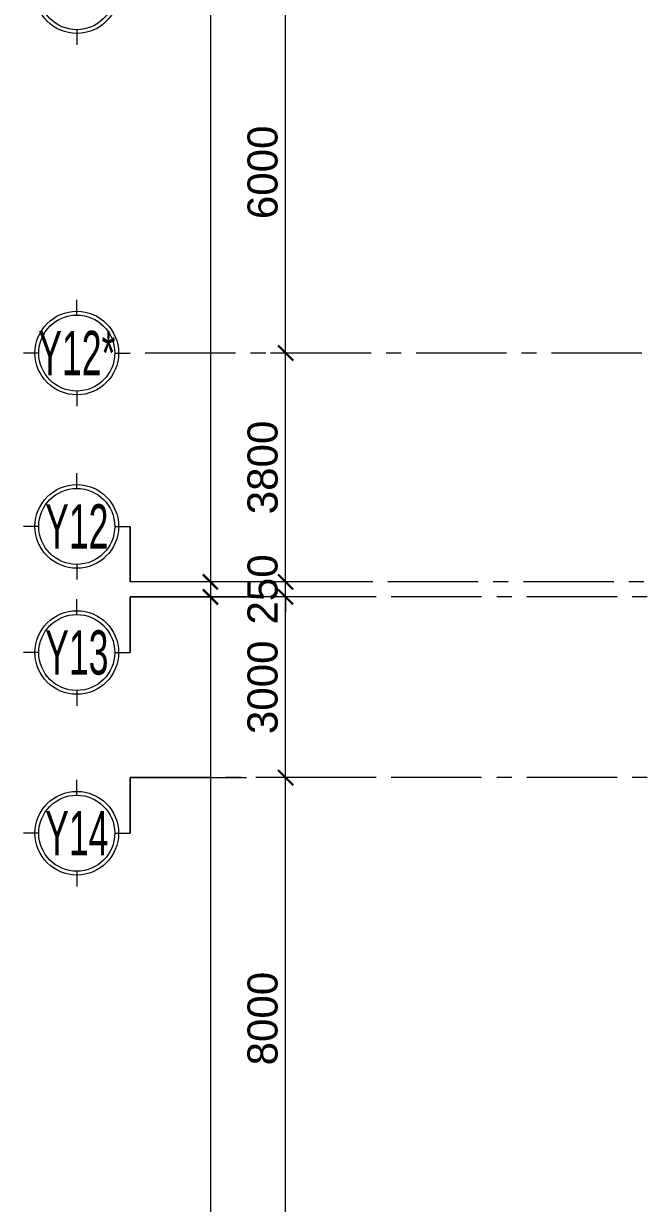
# Model space of a CAD drawing. Header units: millimetres. Extents: x 18326 to 214271, y -298828 to -198730.
# Drawn here: x 18326 to 28671, y -269648 to -250061 of the extents above; entities that cross this region are included whole.
import ezdxf
from ezdxf.enums import TextEntityAlignment as Align

# ---------------------------------------------------------------- set-up
doc = ezdxf.new("R2010")
doc.units = ezdxf.units.MM
doc.header["$LTSCALE"] = 20
doc.header["$MEASUREMENT"] = 0
doc.linetypes.add('CENTER2', pattern=[1.125, 0.75, -0.125, 0.125, -0.125])
doc.linetypes.add('xref LC GK$0$CENTER2', pattern=[1.125, 0.75, -0.125, 0.125, -0.125])
doc.layers.get('0').update_dxf_attribs({"lineweight": 0})
doc.layers.get('Defpoints').update_dxf_attribs({"color": 1, "lineweight": 25})
for name, color, linetype, lineweight in [('KV-Cay xanh', 78, 'Continuous', 5), ('KV-Dim', 14, 'Continuous', 9), ('KV-Ky hieu', 30, 'Continuous', 0), ('KV-Net thay 1', 9, 'Continuous', 20), ('KV-Net thay 2', 8, 'Continuous', 13), ('KV-Net truc', 251, 'CENTER2', 9), ('KV-Text', 7, 'Continuous', 25), ('xref LC GK$0$KV-Net truc', 251, 'xref LC GK$0$CENTER2', 9)]:
    doc.layers.add(name, color=color, linetype=linetype, lineweight=lineweight)
doc.styles.add('CHUTO', font='VnAvantH.TTF', dxfattribs={"width": 0.7})
doc.styles.add('KD-Style', font='arial.ttf')
doc.dimstyles.new('D-Layout', dxfattribs={"dimscale": 0, "dimtxt": 2, "dimasz": 1, "dimexe": 1, "dimexo": 0, "dimgap": 0.5, "dimtad": 1, "dimdec": 0, "dimzin": 0, "dimdsep": 46, "dimtxsty": 'KD-Style', "dimblk": 'ARCHTICK', "dimcen": 0.09, "dimdle": 1, "dimclrd": 256, "dimclre": 256, "dimclrt": 2, "dimadec": 0, "dimazin": 0, "dimtfac": 1, "dimtdec": 0, "dimtix": 1, "dimtmove": 2, "dimatfit": 3, "dimldrblk": 'MUITEN', "dimfxl": 1, "dimtolj": 1, "dimtzin": 0, "dimarcsym": 0})

# ---------------------------------------------------------------- blocks, each defined once
blk = doc.blocks.new('A$C570203f6')
at = {"layer": 'KV-Net truc', "color": 8, "ltscale": 400}
blk.add_lwpolyline([(-24798, 31114), (-26731, 31114), (-26731, 32036)], dxfattribs=at)
at = {"layer": 'KV-Net truc', "color": 8, "ltscale": 400, "flags": 128}
for points in [[(-26731, 29942), (-26731, 30864), (-24798, 30864)], [(-26731, 26942), (-26731, 27864), (-24798, 27864)]]:
    blk.add_lwpolyline(points, dxfattribs=at)
blk = doc.blocks.new('A$C06776D30')
at = {"layer": 'KV-Ky hieu', "color": 8}
for p, q in [((504, 865), (504, 1009)), ((144, 504), (0, 504)), ((865, 504), (1009, 504)), ((504, 144), (504, 0))]:
    blk.add_line(p, q, dxfattribs=at)
for radius in [396, 360]:
    blk.add_circle((504, 504), radius, dxfattribs=at)
at = {"layer": 'KV-Text', "color": 8, "style": 'CHUTO', "width": 0.6}
blk.add_attdef('GIRD', text='', height=420, dxfattribs=at).set_placement((504, 504), align=Align.MIDDLE_CENTER)
blk = doc.blocks.new('TT')
at = {"layer": 'KV-Net truc', "color": 8}
for points in [[(-59.687, -70.147), (-59.687, -73.834)], [(-59.687, -74.834), (-59.687, -78.521)], [(-59.687, -86.834), (-59.687, -90.521)]]:
    blk.add_lwpolyline(points, dxfattribs=at)
at = {"layer": 'KV-Net truc', "color": 8, "ltscale": 400}
blk.add_lwpolyline([(-51.953, -73.834), (-59.687, -73.834), (-59.687, -70.147)], dxfattribs=at)
at = {"layer": 'KV-Net truc', "color": 8, "ltscale": 400, "flags": 128}
for points in [[(-59.687, -78.521), (-59.687, -74.834), (-51.953, -74.834)], [(-59.687, -90.521), (-59.687, -86.834), (-51.953, -86.834)]]:
    blk.add_lwpolyline(points, dxfattribs=at)
at = {"layer": 'KV-Net thay 1', "color": 8}
ref = blk.add_blockref('A$C06776D30', (-66.759, -38.17), dxfattribs=dict(at, xscale=0.007011206080914858, yscale=0.007011206080914858, zscale=0.007011206080914858))
ref.add_attrib('GIRD', 'Y10*', dxfattribs={"layer": 'KV-Text', "height": 2.9447, "style": 'CHUTO', "width": 0.6}).set_placement((-63.223, -34.634), align=Align.MIDDLE_CENTER)
ref = blk.add_blockref('A$C06776D30', (-66.759, -62.17), dxfattribs=dict(at, xscale=0.007011206080914858, yscale=0.007011206080914858, zscale=0.007011206080914858))
ref.add_attrib('GIRD', 'Y12*', dxfattribs={"layer": 'KV-Text', "height": 2.9447, "style": 'CHUTO', "width": 0.6}).set_placement((-63.223, -58.634), align=Align.MIDDLE_CENTER)
ref = blk.add_blockref('A$C06776D30', (-66.759, -73.683), dxfattribs=dict(at, xscale=0.007011206080914858, yscale=0.007011206080914858, zscale=0.007011206080914858))
ref.add_attrib('GIRD', 'Y12', dxfattribs={"layer": 'KV-Text', "height": 2.9447, "style": 'CHUTO', "width": 0.6}).set_placement((-63.223, -70.147), align=Align.MIDDLE_CENTER)
ref = blk.add_blockref('A$C06776D30', (-66.759, -82.057), dxfattribs=dict(at, xscale=0.007011206080914858, yscale=0.007011206080914858, zscale=0.007011206080914858))
ref.add_attrib('GIRD', 'Y13', dxfattribs={"layer": 'KV-Text', "height": 2.9447, "style": 'CHUTO', "width": 0.6}).set_placement((-63.223, -78.521), align=Align.MIDDLE_CENTER)
ref = blk.add_blockref('A$C06776D30', (-66.759, -94.057), dxfattribs=dict(at, xscale=0.007011206080914858, yscale=0.007011206080914858, zscale=0.007011206080914858))
ref.add_attrib('GIRD', 'Y14', dxfattribs={"layer": 'KV-Text', "height": 2.9447, "style": 'CHUTO', "width": 0.6}).set_placement((-63.223, -90.521), align=Align.MIDDLE_CENTER)
blk = doc.blocks.new('_ARCHTICK')
at = {"color": 8, "const_width": 0.15}
blk.add_lwpolyline([(-0.5, -0.5), (0.5, 0.5)], dxfattribs=at)
blk = doc.blocks.new('*D40')
at = {"layer": 'Defpoints', "color": 8, "transparency": 16777216}
for p in [(795.013, 165.559), (800.189, 165.559), (800.189, 133.559)]:
    blk.add_point(p, dxfattribs=at)
at = {"layer": 'KV-Dim', "color": 8, "lineweight": -2, "transparency": 16777216}
for p, q in [((795.013, 132.559), (795.013, 166.559)), ((800.189, 165.559), (794.013, 165.559)), ((800.189, 133.559), (794.013, 133.559))]:
    blk.add_line(p, q, dxfattribs=at)
for p, rotation in [((795.013, 165.559), 90), ((795.013, 133.559), 270)]:
    blk.add_blockref('_ARCHTICK', p, dxfattribs=dict(at, rotation=rotation))
at = {"layer": 'KV-Dim', "color": 8, "transparency": 16777216, "insert": (793.491, 149.559), "char_height": 2, "attachment_point": 5, "rotation": 90, "style": 'KD-Style'}
blk.add_mtext('\\A1;8000', dxfattribs=at)
blk = doc.blocks.new('MUITEN')
at = {"color": 8, "const_width": 0.4}
blk.add_lwpolyline([(-1, 1.732), (0, 0), (-1, -1.732)], dxfattribs=at)
blk = doc.blocks.new('*D41')
at = {"layer": 'Defpoints', "color": 8, "transparency": 16777216}
for p in [(795.013, 177.559), (800.189, 177.559), (800.189, 165.559)]:
    blk.add_point(p, dxfattribs=at)
at = {"layer": 'KV-Dim', "color": 8, "lineweight": -2, "transparency": 16777216}
for p, q in [((795.013, 164.559), (795.013, 178.559)), ((800.189, 177.559), (794.013, 177.559)), ((800.189, 165.559), (794.013, 165.559))]:
    blk.add_line(p, q, dxfattribs=at)
for p, rotation in [((795.013, 177.559), 90), ((795.013, 165.559), 270)]:
    blk.add_blockref('_ARCHTICK', p, dxfattribs=dict(at, rotation=rotation))
at = {"layer": 'KV-Dim', "color": 8, "transparency": 16777216, "insert": (793.491, 171.559), "char_height": 2, "attachment_point": 5, "rotation": 90, "style": 'KD-Style'}
blk.add_mtext('\\A1;3000', dxfattribs=at)
blk = doc.blocks.new('*D42')
at = {"layer": 'Defpoints', "color": 8, "transparency": 16777216}
for p in [(795.013, 178.559), (800.189, 178.559), (800.189, 177.559)]:
    blk.add_point(p, dxfattribs=at)
at = {"layer": 'KV-Dim', "color": 8, "lineweight": -2, "transparency": 16777216}
for p, q in [((795.013, 178.559), (795.013, 179.559)), ((800.189, 178.559), (794.013, 178.559)), ((795.013, 177.559), (795.013, 178.559)), ((800.189, 177.559), (794.013, 177.559)), ((795.013, 177.559), (795.013, 176.559))]:
    blk.add_line(p, q, dxfattribs=at)
for p, rotation in [((795.013, 178.559), 270), ((795.013, 177.559), 90)]:
    blk.add_blockref('_ARCHTICK', p, dxfattribs=dict(at, rotation=rotation))
at = {"layer": 'KV-Dim', "color": 8, "transparency": 16777216, "insert": (793.491, 178.059), "char_height": 2, "attachment_point": 5, "rotation": 90, "style": 'KD-Style'}
blk.add_mtext('\\A1;250', dxfattribs=at)
blk = doc.blocks.new('*D43')
at = {"layer": 'Defpoints', "color": 8, "transparency": 16777216}
for p in [(795.013, 193.759), (800.189, 193.759), (800.189, 178.559)]:
    blk.add_point(p, dxfattribs=at)
at = {"layer": 'KV-Dim', "color": 8, "lineweight": -2, "transparency": 16777216}
for p, q in [((795.013, 177.559), (795.013, 194.759)), ((800.189, 193.759), (794.013, 193.759)), ((800.189, 178.559), (794.013, 178.559))]:
    blk.add_line(p, q, dxfattribs=at)
for p, rotation in [((795.013, 193.759), 90), ((795.013, 178.559), 270)]:
    blk.add_blockref('_ARCHTICK', p, dxfattribs=dict(at, rotation=rotation))
at = {"layer": 'KV-Dim', "color": 8, "transparency": 16777216, "insert": (793.491, 186.159), "char_height": 2, "attachment_point": 5, "rotation": 90, "style": 'KD-Style'}
blk.add_mtext('\\A1;3800', dxfattribs=at)
blk = doc.blocks.new('*D44')
at = {"layer": 'Defpoints', "color": 8, "transparency": 16777216}
for p in [(795.013, 217.759), (800.189, 217.759), (800.189, 193.759)]:
    blk.add_point(p, dxfattribs=at)
at = {"layer": 'KV-Dim', "color": 8, "lineweight": -2, "transparency": 16777216}
for p, q in [((795.013, 192.759), (795.013, 218.759)), ((800.189, 217.759), (794.013, 217.759)), ((800.189, 193.759), (794.013, 193.759))]:
    blk.add_line(p, q, dxfattribs=at)
for p, rotation in [((795.013, 217.759), 90), ((795.013, 193.759), 270)]:
    blk.add_blockref('_ARCHTICK', p, dxfattribs=dict(at, rotation=rotation))
at = {"layer": 'KV-Dim', "color": 8, "transparency": 16777216, "insert": (793.491, 205.759), "char_height": 2, "attachment_point": 5, "rotation": 90, "style": 'KD-Style'}
blk.add_mtext('\\A1;6000', dxfattribs=at)
blk = doc.blocks.new('*D51')
at = {"layer": 'Defpoints', "color": 8, "transparency": 16777216}
for p in [(800.189, 371.359), (790.013, 178.559), (800.189, 178.559)]:
    blk.add_point(p, dxfattribs=at)
at = {"layer": 'KV-Dim', "color": 8, "lineweight": -2, "transparency": 16777216}
for p, q in [((790.013, 372.359), (790.013, 177.559)), ((800.189, 371.359), (789.013, 371.359)), ((800.189, 178.559), (789.013, 178.559))]:
    blk.add_line(p, q, dxfattribs=at)
for p, rotation in [((790.013, 371.359), 90), ((790.013, 178.559), 270)]:
    blk.add_blockref('_ARCHTICK', p, dxfattribs=dict(at, rotation=rotation))
at = {"layer": 'KV-Dim', "color": 8, "transparency": 16777216, "insert": (788.491, 274.959), "char_height": 2, "attachment_point": 5, "rotation": 90, "style": 'KD-Style'}
blk.add_mtext('\\A1;48200', dxfattribs=at)
blk = doc.blocks.new('*D52')
at = {"layer": 'Defpoints', "color": 8, "transparency": 16777216}
for p in [(800.189, 177.559), (790.013, 87.159), (800.189, 87.159)]:
    blk.add_point(p, dxfattribs=at)
at = {"layer": 'KV-Dim', "color": 8, "lineweight": -2, "transparency": 16777216}
for p, q in [((790.013, 178.559), (790.013, 86.159)), ((800.189, 177.559), (789.013, 177.559)), ((800.189, 87.159), (789.013, 87.159))]:
    blk.add_line(p, q, dxfattribs=at)
for p, rotation in [((790.013, 177.559), 90), ((790.013, 87.159), 270)]:
    blk.add_blockref('_ARCHTICK', p, dxfattribs=dict(at, rotation=rotation))
at = {"layer": 'KV-Dim', "color": 8, "transparency": 16777216, "insert": (788.491, 132.359), "char_height": 2, "attachment_point": 5, "rotation": 90, "style": 'KD-Style'}
blk.add_mtext('\\A1;22600', dxfattribs=at)
blk = doc.blocks.new('xref LC GK$0$LC')
at = {"layer": 'xref LC GK$0$KV-Net truc', "color": 8, "ltscale": 100}
for points in [[(7250, -46700), (-10253, -46700)], [(20280, -50500), (-10253, -50500)], [(175587, -50750), (-10253, -50750)], [(175587, -53750), (-10253, -53750)]]:
    blk.add_lwpolyline(points, dxfattribs=at)
blk = doc.blocks.new('dim mb')
at = {"layer": 'KV-Dim', "color": 8}
for base, p1, p2, picture, middle in [((-35.875, -192.8), (-25.6989, 0), (-25.6989, -192.8), '*D51', (-37.3962, -96.4)), ((-30.875, -153.6), (-25.6989, -177.6), (-25.6989, -153.6), '*D44', (-32.3962, -165.6)), ((-30.875, -177.6), (-25.6989, -192.8), (-25.6989, -177.6), '*D43', (-32.3969, -185.2)), ((-30.875, -192.8), (-25.6989, -193.8), (-25.6989, -192.8), '*D42', (-32.3962, -193.3)), ((-35.875, -284.2), (-25.6989, -193.8), (-25.6989, -284.2), '*D52', (-37.3962, -239)), ((-30.875, -193.8), (-25.6989, -205.8), (-25.6989, -193.8), '*D41', (-32.3969, -199.8)), ((-30.875, -205.8), (-25.6989, -237.8), (-25.6989, -205.8), '*D40', (-32.3962, -221.8))]:
    dim = blk.add_linear_dim(base=base, p1=p1, p2=p2, angle=90, dimstyle='D-Layout', override={"dimscale": 1, "dimlfac": 250}, dxfattribs=at)
    dim.commit()
    dim.dimension.update_dxf_attribs({"geometry": picture, "text_midpoint": middle, "insert": (-825.8876, -371.3589)})
blk = doc.blocks.new('t3')
at = {"layer": 'KV-Dim', "color": 8}
blk.add_blockref('dim mb', (-49.6, 284.2), dxfattribs=at)
at = {"layer": 'KV-Net thay 2', "color": 8}
blk.add_blockref('TT', (-31.125, 165.234), dxfattribs=at)

msp = doc.modelspace()

# ---------------------------------------------------------------- block references
at = {"layer": 'KV-Cay xanh', "color": 8, "xscale": 250, "yscale": 250, "zscale": 250}
msp.add_blockref('t3', (42797, -282180), dxfattribs=at)
at = {"layer": 'KV-Net thay 2', "color": 8}
msp.add_blockref('A$C570203f6', (46825, -290444), dxfattribs=at)
at = {"layer": 'xref LC GK$0$KV-Net truc', "color": 8}
msp.add_blockref('xref LC GK$0$LC', (30347, -208830), dxfattribs=at)

doc.saveas('drawing.dxf')
